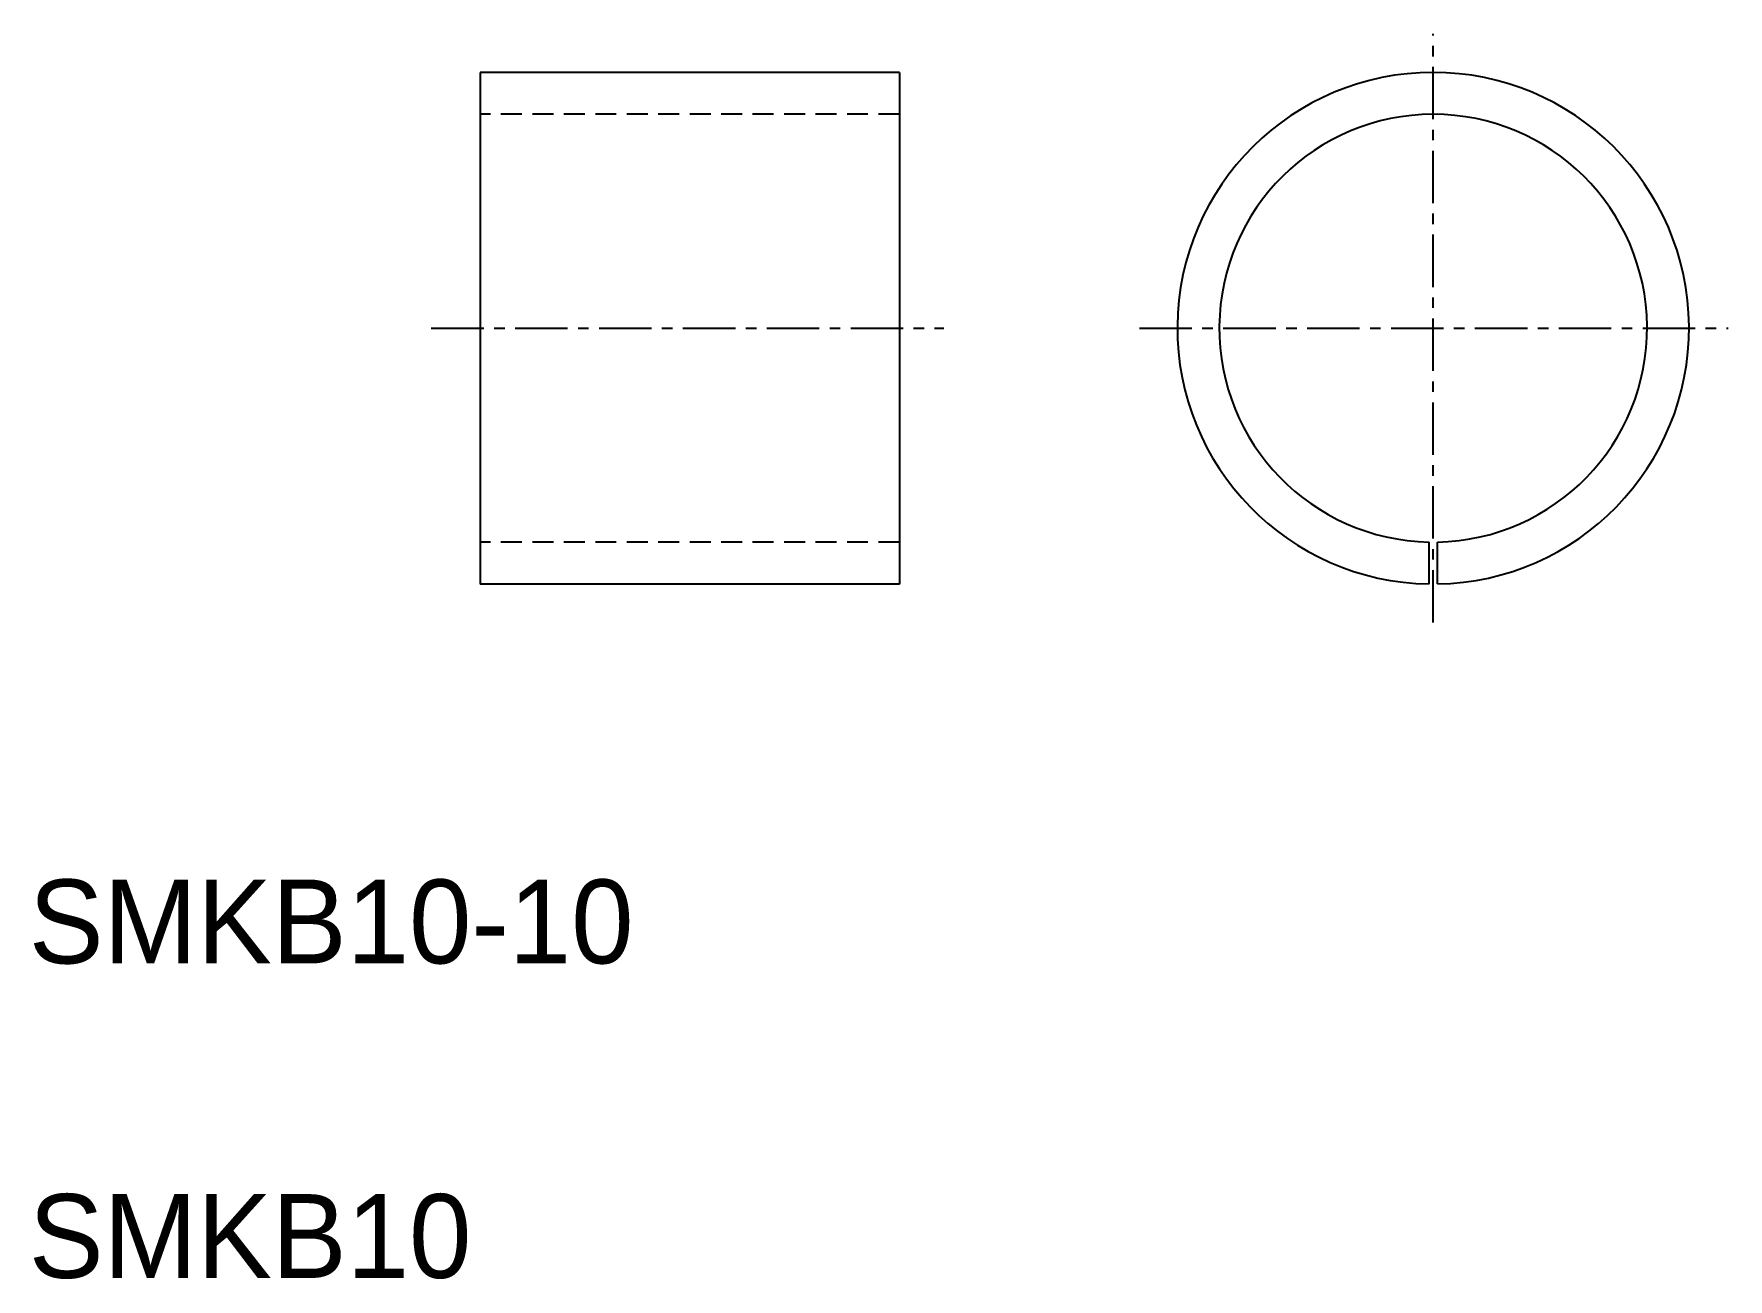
# Model space of a CAD drawing. Extents: x 5.1 to 45.5, y 5 to 34.7.
import ezdxf

# ---------------------------------------------------------------- set-up
doc = ezdxf.new("R2010")
doc.units = 0
doc.linetypes.add('CENTER', pattern=[2, 1.25, -0.25, 0.25, -0.25])
doc.linetypes.add('DASHED', pattern=[0.75, 0.5, -0.25])
doc.layers.get('0').update_dxf_attribs({"linetype": 'CONTINUOUS'})
doc.layers.add('CENTER', color=1, linetype='CENTER')

msp = doc.modelspace()

# ---------------------------------------------------------------- linework, layer by layer
at = {"color": 7, "linetype": 'CONTINUOUS'}
for p, q in [((15.758, 33.747), (15.758, 21.547)), ((25.758, 33.747), (15.758, 33.747)), ((25.758, 33.747), (25.758, 21.547)), ((38.384, 21.548), (38.384, 22.548)), ((38.584, 21.548), (38.584, 22.548)), ((25.758, 21.547), (15.758, 21.547))]:
    msp.add_line(p, q, dxfattribs=at)
at = {"color": 3, "linetype": 'DASHED'}
for p, q in [((25.758, 32.747), (15.758, 32.747)), ((25.758, 22.547), (15.758, 22.547))]:
    msp.add_line(p, q, dxfattribs=at)
for radius, start, end in [(6.1, 270.9393, 269.0607), (5.1, 271.1235, 268.8765)]:
    msp.add_arc((38.484, 27.647), radius, start, end)
at = {"layer": 'CENTER', "color": 1, "linetype": 'CENTER'}
for p, q in [((38.484, 20.629), (38.484, 34.665)), ((14.596, 27.647), (26.815, 27.647)), ((31.479, 27.647), (45.515, 27.647))]:
    msp.add_line(p, q, dxfattribs=at)

# ---------------------------------------------------------------- texts
for s, p in [('SMKB10-10', (5, 12.5)), ('SMKB10', (5, 5))]:
    msp.add_text(s, height=2).set_placement(p)

doc.saveas('drawing.dxf')
